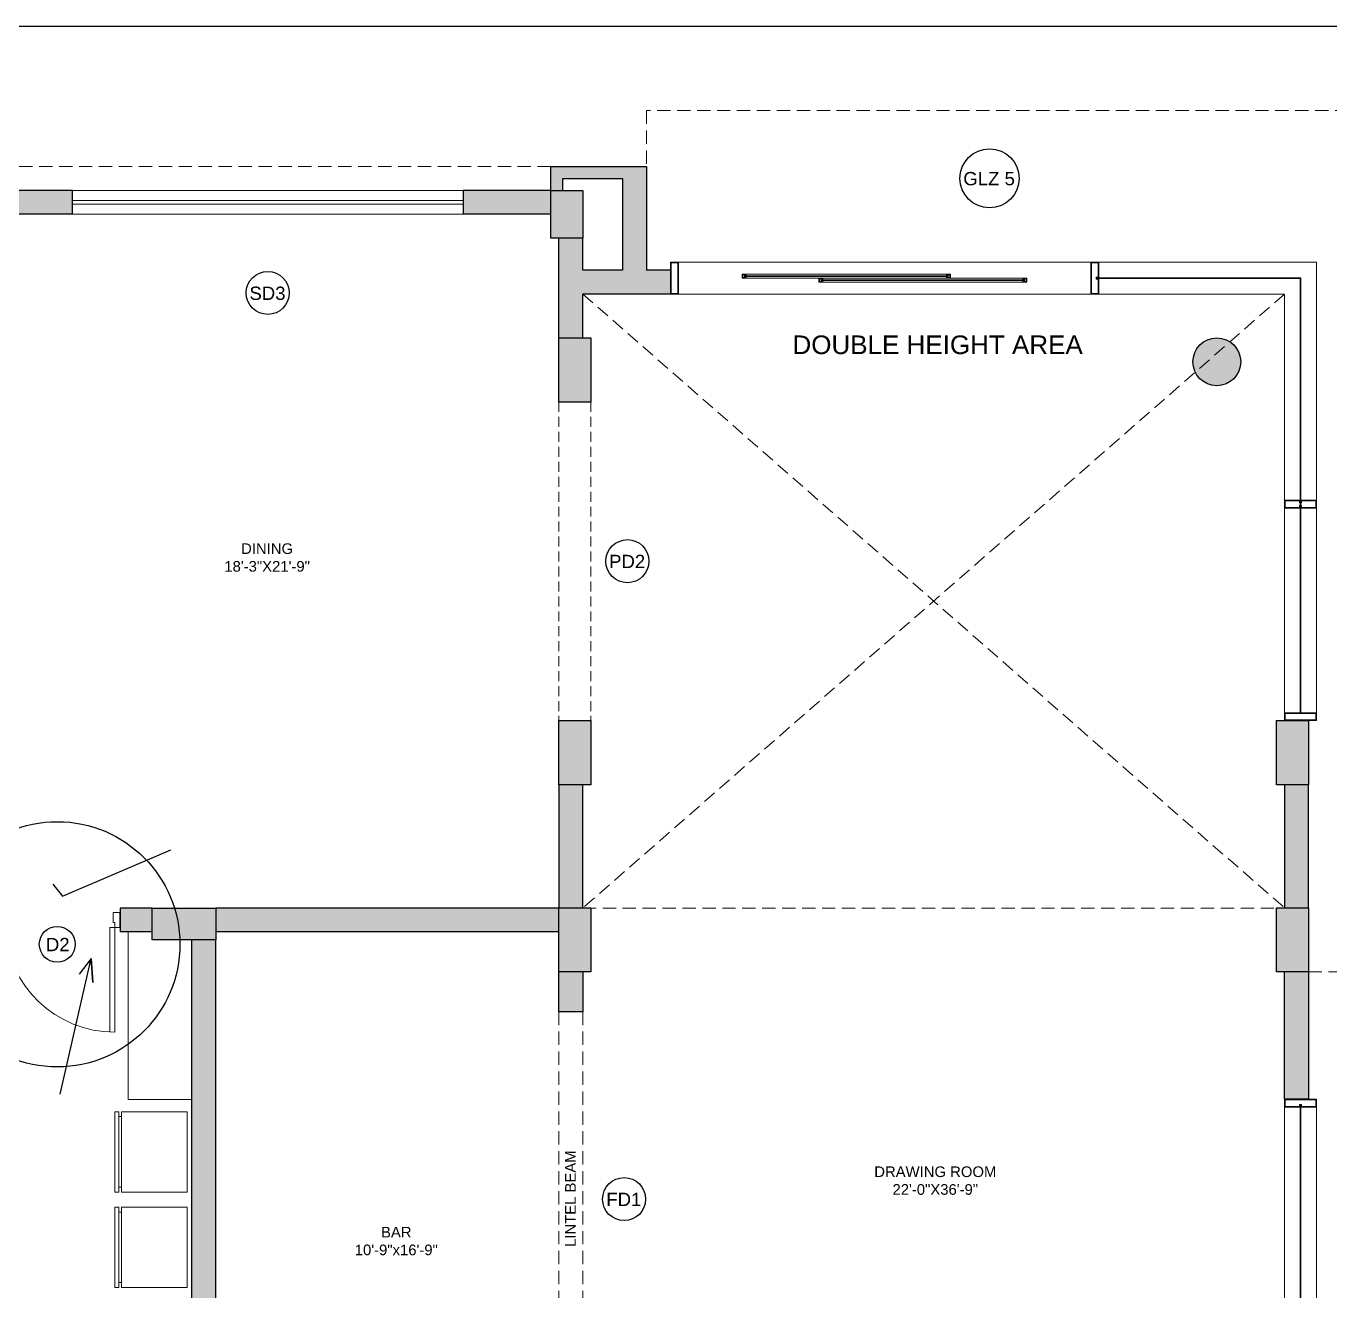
# Model space of a CAD drawing. Header units: inches. Extents: x 211391 to 214260, y -106888 to -102532.
# Drawn here: x 211811.8 to 212302.2, y -104044.1 to -103568.2 of the extents above; entities that cross this region are included whole.
import ezdxf

# ---------------------------------------------------------------- set-up
doc = ezdxf.new("R2010")
doc.units = ezdxf.units.IN
doc.header["$MEASUREMENT"] = 0
doc.linetypes.add('HIDDEN', pattern=[0.375, 0.25, -0.125])
doc.layers.get('0').update_dxf_attribs({"color": 4})
doc.layers.add('COLUMN', color=6, linetype='Continuous')
for name, color, linetype, lineweight in [('counter', 177, 'Continuous', 13), ('DIM', 1, 'Continuous', 9), ('DOOR', 2, 'Continuous', 9), ('FIXTURES', 8, 'Continuous', 9), ('GLASS', 4, 'Continuous', 18), ('HATCH', 251, 'Continuous', 13), ('HIDDEN', 8, 'Continuous', 13), ('m.s.', 250, 'Continuous', 13), ('PL RWP PIPE', 5, 'Continuous', 13), ('PROPOSED WALL', 6, 'Continuous', 25), ('TEXT', 3, 'Continuous', 9), ('TEXT 1', 3, 'Continuous', 15), ('WALL', 5, 'Continuous', 25), ('window', 1, 'Continuous', 18)]:
    doc.layers.add(name, color=color, linetype=linetype, lineweight=lineweight)
doc.styles.add('22', font='arial.ttf', dxfattribs={"height": 7})
doc.styles.add('STYLE1', font='arial.ttf', dxfattribs={"height": 8})
pattern_1 = [(45, (1349.89013, 1846.70774), (-0.08838834765, 0.08838834765), [])]

# ---------------------------------------------------------------- blocks, each defined once
blk = doc.blocks.new('erwe54')
at = {"layer": 'COLUMN', "ltscale": 20, "true_color": 0xe517e8}
h = blk.add_hatch(color=6, dxfattribs=at)
h.dxf.hatch_style = 1
h.paths.add_polyline_path([(205452.77, -115091.54), (205452.77, -115073.54), (205440.77, -115073.54), (205440.77, -115091.54)])
h = blk.add_hatch(color=6, dxfattribs=at)
h.dxf.hatch_style = 1
h.paths.add_polyline_path([(205443.77, -115138.04), (205443.77, -115138.04), (205443.77, -115129.04), (205455.77, -115129.04), (205455.77, -115153.16), (205443.77, -115153.16)])
h = blk.add_hatch(color=6, dxfattribs=at)
h.dxf.hatch_style = 1
edge = h.paths.add_edge_path()
edge.add_arc((205691.26, -115138.04), 9, 0, 360)
h = blk.add_hatch(color=6, dxfattribs=at)
h.dxf.hatch_style = 1
h.paths.add_polyline_path([(205443.77, -115282.04), (205443.77, -115282.04), (205443.77, -115273.04), (205455.77, -115273.04), (205455.77, -115297.15), (205443.77, -115297.15)])
h = blk.add_hatch(color=6, dxfattribs=at)
h.dxf.hatch_style = 1
h.paths.add_polyline_path([(205713.77, -115282.04), (205713.77, -115282.04), (205713.77, -115273.04), (205725.77, -115273.04), (205725.77, -115297.15), (205713.77, -115297.15)])
h = blk.add_hatch(color=6, dxfattribs=at)
h.dxf.hatch_style = 1
h.paths.add_polyline_path([(205290.77, -115355.54), (205314.77, -115355.54), (205314.77, -115343.54), (205290.77, -115343.54)])
h = blk.add_hatch(color=6, dxfattribs=at)
h.dxf.hatch_style = 1
h.paths.add_polyline_path([(205443.77, -115352.43), (205443.77, -115352.43), (205443.77, -115343.43), (205455.77, -115343.43), (205455.77, -115367.54), (205443.77, -115367.54)])
h = blk.add_hatch(color=6, dxfattribs=at)
h.dxf.hatch_style = 1
h.paths.add_polyline_path([(205713.77, -115352.43), (205713.77, -115352.43), (205713.77, -115343.43), (205725.77, -115343.43), (205725.77, -115367.54), (205713.77, -115367.54)])
at = {"layer": 'COLUMN', "ltscale": 20}
for points in [[(205452.77, -115073.54), (205452.77, -115091.54), (205440.77, -115091.54), (205440.77, -115073.54)], [(205314.77, -115355.54), (205290.77, -115355.54), (205290.77, -115343.54), (205314.77, -115343.54)]]:
    blk.add_lwpolyline(points, close=True, dxfattribs=at)
for points in [[(205443.77, -115138.04), (205443.77, -115138.04), (205443.77, -115129.04), (205455.77, -115129.04), (205455.77, -115153.16), (205443.77, -115153.16), (205443.77, -115138.04)], [(205443.77, -115282.04), (205443.77, -115282.04), (205443.77, -115273.04), (205455.77, -115273.04), (205455.77, -115297.15), (205443.77, -115297.15), (205443.77, -115282.04)], [(205713.77, -115282.04), (205713.77, -115282.04), (205713.77, -115273.04), (205725.77, -115273.04), (205725.77, -115297.15), (205713.77, -115297.15), (205713.77, -115282.04)], [(205443.77, -115352.43), (205443.77, -115352.43), (205443.77, -115343.43), (205455.77, -115343.43), (205455.77, -115367.54), (205443.77, -115367.54), (205443.77, -115352.43)], [(205713.77, -115352.43), (205713.77, -115352.43), (205713.77, -115343.43), (205725.77, -115343.43), (205725.77, -115367.54), (205713.77, -115367.54), (205713.77, -115352.43)]]:
    blk.add_lwpolyline(points, dxfattribs=at)
blk.add_circle((205691.27, -115138.04), 9, dxfattribs=at)
blk = doc.blocks.new('e57ik')
at = {"layer": 'm.s.', "ltscale": 15}
h = blk.add_hatch(dxfattribs=at)
h.set_pattern_fill('ANSI31', color=256)
h.set_pattern_definition([(45, (-434.42776, 41.17161), (-0.08838834765, 0.08838834765), [])])
h.paths.add_polyline_path([(210010.52, -105167.4), (210011.27, -105167.4), (210011.27, -105172.77), (210008.77, -105172.77), (210008.77, -105161.27), (210011.27, -105161.27), (210011.27, -105166.64), (210010.52, -105166.64)], flags=16)
h.paths.add_polyline_path([(210010.77, -105167.15), (210011.52, -105167.15), (210011.52, -105173.02), (210008.52, -105173.02), (210008.52, -105161.02), (210011.52, -105161.02), (210011.52, -105166.89), (210010.77, -105166.89)])
at = {"layer": 'm.s.', "ltscale": 2}
for points in [[(210010.77, -105167.15), (210011.52, -105167.15), (210011.52, -105173.02), (210008.52, -105173.02), (210008.52, -105161.02), (210011.52, -105161.02), (210011.52, -105166.89), (210010.77, -105166.89)], [(210010.52, -105167.4), (210011.27, -105167.4), (210011.27, -105172.77), (210008.77, -105172.77), (210008.77, -105161.27), (210011.27, -105161.27), (210011.27, -105166.64), (210010.52, -105166.64)]]:
    blk.add_lwpolyline(points, close=True, dxfattribs=at)
blk = doc.blocks.new('r68oul')
at = {"layer": 'GLASS', "ltscale": 15}
for p, q in [((209396.87, -105540.56), (209303.76, -105540.56)), ((209396.87, -105540.81), (209303.76, -105540.81))]:
    blk.add_line(p, q, dxfattribs=at)
at = {"layer": 'm.s.', "ltscale": 15}
for p, q in [((209303.76, -105534.69), (209396.87, -105534.69)), ((209396.87, -105546.69), (209303.76, -105546.69))]:
    blk.add_line(p, q, dxfattribs=at)
at = {"layer": 'DIM'}
blk.add_blockref('e57ik', (-707.76, -373.66), dxfattribs=at)
at = {"layer": 'DIM', "xscale": -1}
blk.add_blockref('e57ik', (419408.39, -373.66), dxfattribs=at)
blk = doc.blocks.new('67oul')
at = {"layer": 'm.s.', "ltscale": 15}
h = blk.add_hatch(dxfattribs=at)
h.set_pattern_fill('ANSI31', color=256)
h.set_pattern_definition([(45, (1613.19468, 1545.15225), (-0.08838834765, 0.08838834765), [])])
h.paths.add_polyline_path([(212058.89, -103663.42), (212058.89, -103668.79), (212056.39, -103668.79), (212056.39, -103657.29), (212058.89, -103657.29), (212058.89, -103662.66)], flags=16)
h.paths.add_polyline_path([(212059.14, -103663.17), (212059.14, -103669.04), (212056.14, -103669.04), (212056.14, -103657.04), (212059.14, -103657.04), (212059.14, -103662.91)])
at = {"layer": 'm.s.', "ltscale": 2}
for points in [[(212059.14, -103657.04), (212059.14, -103669.04), (212056.14, -103669.04), (212056.14, -103657.04)], [(212058.89, -103657.29), (212058.89, -103668.79), (212056.39, -103668.79), (212056.39, -103657.29)]]:
    blk.add_lwpolyline(points, close=True, dxfattribs=at)
blk = doc.blocks.new('65uj')
at = {"layer": 'm.s.', "ltscale": 15}
h = blk.add_hatch(dxfattribs=at)
h.set_pattern_fill('ANSI31', color=256)
h.set_pattern_definition([(45, (0, 0), (-0.08838834765, 0.08838834765), [])])
h.paths.add_polyline_path([(212095.71, -103664.64), (212095.71, -103664.76), (212094.71, -103664.76), (212094.71, -103663.76), (212095.71, -103663.76), (212095.71, -103663.89), (212095.34, -103663.89), (212095.34, -103664.64)], flags=16)
h.paths.add_polyline_path([(212095.58, -103664.13), (212095.96, -103664.13), (212095.96, -103663.51), (212094.46, -103663.51), (212094.46, -103665.01), (212095.96, -103665.01), (212095.96, -103664.39), (212095.58, -103664.39)])
at = {"layer": 'm.s.', "ltscale": 2}
for points in [[(212095.58, -103664.13), (212095.96, -103664.13), (212095.96, -103663.51), (212094.46, -103663.51), (212094.46, -103665.01), (212095.96, -103665.01), (212095.96, -103664.39), (212095.58, -103664.39)], [(212095.71, -103664.64), (212095.71, -103664.76), (212094.71, -103664.76), (212094.71, -103663.76), (212095.71, -103663.76), (212095.71, -103663.89), (212095.34, -103663.89), (212095.34, -103664.64)]]:
    blk.add_lwpolyline(points, close=True, dxfattribs=at)
blk = doc.blocks.new('8ol.')
at = {"layer": 'm.s.', "ltscale": 15}
h = blk.add_hatch(dxfattribs=at)
h.set_pattern_fill('ANSI31', color=256)
h.set_pattern_definition(pattern_1)
h.paths.add_polyline_path([(212126.29, -103622.81), (212127.04, -103622.81), (212127.04, -103623.07), (212126.29, -103623.07), (212126.29, -103628.94), (212129.29, -103628.94), (212129.29, -103623.07), (212128.54, -103623.07), (212128.54, -103622.81), (212129.29, -103622.81), (212129.29, -103616.94), (212126.29, -103616.94)])
h.paths.add_polyline_path([(212126.54, -103622.81), (212127.04, -103622.81), (212127.04, -103623.07), (212126.54, -103623.07), (212126.54, -103628.69), (212129.04, -103628.69), (212129.04, -103623.32), (212128.29, -103623.32), (212128.29, -103622.56), (212129.04, -103622.56), (212129.04, -103617.19), (212126.54, -103617.19)])
h = blk.add_hatch(dxfattribs=at)
h.set_pattern_fill('ANSI31', color=256)
h.set_pattern_definition(pattern_1)
h.paths.add_polyline_path([(212127.29, -103622.56), (212126.54, -103622.56), (212126.54, -103622.81), (212127.04, -103622.81), (212127.04, -103623.07), (212126.54, -103623.07), (212126.54, -103623.32), (212127.29, -103623.32)])
at = {"layer": 'm.s.', "ltscale": 2}
blk.add_lwpolyline([(212126.29, -103622.81), (212126.29, -103616.94), (212129.29, -103616.94), (212129.29, -103622.81), (212128.54, -103622.81), (212128.54, -103623.07), (212129.29, -103623.07), (212129.29, -103628.94), (212126.29, -103628.94), (212126.29, -103623.07), (212127.04, -103623.07), (212127.04, -103622.81), (212126.29, -103622.81)], dxfattribs=at)
blk.add_lwpolyline([(212126.54, -103622.56), (212126.54, -103617.19), (212129.04, -103617.19), (212129.04, -103622.56), (212128.29, -103622.56), (212128.29, -103623.32), (212129.04, -103623.32), (212129.04, -103628.69), (212126.54, -103628.69), (212126.54, -103623.32), (212127.29, -103623.32), (212127.29, -103622.56)], close=True, dxfattribs=at)
blk = doc.blocks.new('57i')
at = {"layer": 'GLASS', "ltscale": 15}
for p, q in [((212082.69, -103662.16), (212157.98, -103662.16)), ((212157.98, -103662.42), (212082.69, -103662.42)), ((212111.48, -103663.66), (212186.77, -103663.66)), ((212186.77, -103663.92), (212111.48, -103663.92)), ((212291.06, -103746.54), (212291.06, -103749.54)), ((212291.06, -103826.54), (212291.06, -103749.54)), ((212291.32, -103746.54), (212291.32, -103749.54)), ((212291.32, -103826.54), (212291.32, -103749.54))]:
    blk.add_line(p, q, dxfattribs=at)
for points in [[(212291.32, -103746.54), (212291.32, -103662.91), (212215.27, -103662.91)], [(212291.06, -103746.54), (212291.06, -103663.17), (212215.27, -103663.17)]]:
    blk.add_lwpolyline(points, dxfattribs=at)
at = {"layer": 'm.s.', "ltscale": 15}
for p, q in [((212212.27, -103657.04), (212057.19, -103657.04)), ((212082.69, -103661.54), (212157.98, -103661.54)), ((212157.98, -103663.04), (212082.69, -103663.04)), ((212111.48, -103663.04), (212186.77, -103663.04)), ((212186.77, -103664.54), (212111.48, -103664.54)), ((212057.19, -103669.04), (212212.27, -103669.04)), ((212285.19, -103826.99), (212285.19, -103749.54)), ((212297.19, -103826.97), (212297.19, -103749.54))]:
    blk.add_line(p, q, dxfattribs=at)
for points in [[(212297.19, -103746.54), (212297.19, -103657.04), (212215.27, -103657.04)], [(212285.19, -103746.54), (212285.19, -103669.04), (212215.27, -103669.04)]]:
    blk.add_lwpolyline(points, dxfattribs=at)
at = {"layer": 'DIM'}
blk.add_blockref('67oul', (-1.95, 0), dxfattribs=at)
at = {"layer": 'DIM', "xscale": -1}
for name, p, rotation in [('e57ik', (2203.76, -208830.06), 180), ('65uj', (-13.27, -207326.55), 180), ('65uj', (15.52, -207328.05), 180), ('8ol.', (315914.13, -315875.83), 270)]:
    blk.add_blockref(name, p, dxfattribs=dict(at, rotation=rotation))
at = {"layer": 'DIM'}
for name, p, rotation in [('65uj', (424253.94, -207326.55), 180), ('65uj', (424282.73, -207328.05), 180), ('67oul', (108628.15, -315885.68), 90)]:
    blk.add_blockref(name, p, dxfattribs=dict(at, rotation=rotation))
blk = doc.blocks.new('*U5')
at = {"layer": 'DOOR'}
for points in [[(1.5, -4.54), (1.5, -3.04), (2, -3.04), (2, -0.04), (0, -0.04), (0, -4.54)], [(34.5, -4.54), (34.5, -3.04), (34, -3.04), (34, -0.04), (36, -0.04), (36, -4.54)]]:
    blk.add_lwpolyline(points, close=True, dxfattribs=at)
blk.add_lwpolyline([(34.5, -4.54, -0.400224), (1.5, -36.04), (1.5, -4.54), (3, -4.54), (3, -36.01)], format="xyb", dxfattribs=at)

msp = doc.modelspace()

# ---------------------------------------------------------------- hatches: boundary and pattern name
at = {"layer": 'Defpoints', "ltscale": 15, "true_color": 0xffffff, "transparency": 33554559}
h = msp.add_hatch(color=7, dxfattribs=at)
h.dxf.hatch_style = 1
h.paths.add_polyline_path([(212021.19, -103924.04), (212012.19, -103924.04), (212012.19, -103939.04), (212021.19, -103939.04)])
at = {"layer": 'HATCH', "ltscale": 15}
h = msp.add_hatch(color=256, dxfattribs=at)
h.dxf.hatch_style = 1
h.paths.add_polyline_path([(212054.19, -103660.04), (212045.19, -103660.04), (212045.19, -103621.04), (212009.19, -103621.04), (212009.19, -103630.04), (212013.69, -103630.04), (212013.69, -103625.54), (212036.19, -103625.54), (212036.19, -103660.04), (212021.19, -103660.04), (212021.19, -103648.04), (212012.19, -103648.04), (212012.19, -103685.54), (212021.19, -103685.54), (212021.19, -103669.04), (212054.19, -103669.04)])
h = msp.add_hatch(color=256, dxfattribs=at)
h.dxf.hatch_style = 1
h.paths.add_polyline_path([(211829.19, -103630.04), (211796.19, -103630.04), (211796.19, -103639.04), (211829.19, -103639.04)])
h = msp.add_hatch(color=256, dxfattribs=at)
h.dxf.hatch_style = 1
h.paths.add_polyline_path([(212009.19, -103630.04), (211976.19, -103630.04), (211976.19, -103639.04), (212009.19, -103639.04)])
h = msp.add_hatch(color=256, dxfattribs=at)
h.dxf.hatch_style = 1
h.paths.add_polyline_path([(212021.19, -103853.65), (212012.19, -103853.65), (212012.19, -103899.93), (212021.19, -103899.93)])
at = {"layer": 'HATCH', "ltscale": 15, "transparency": 33554559}
h = msp.add_hatch(color=8, dxfattribs=at)
h.dxf.hatch_style = 1
h.paths.add_polyline_path([(212294.19, -103853.65), (212285.19, -103853.65), (212285.19, -103899.93), (212294.19, -103899.93)])
at = {"layer": 'HATCH', "ltscale": 15}
h = msp.add_hatch(color=256, dxfattribs=at)
h.dxf.hatch_style = 1
h.paths.add_polyline_path([(211859.19, -103900.04), (211847.19, -103900.04), (211847.19, -103909.04), (211859.19, -103909.04)])
h = msp.add_hatch(color=256, dxfattribs=at)
h.dxf.hatch_style = 1
h.paths.add_polyline_path([(212012.19, -103900.04), (211883.19, -103900.04), (211883.19, -103909.04), (212012.19, -103909.04)])
h = msp.add_hatch(color=256, dxfattribs=at)
h.dxf.hatch_style = 1
h.paths.add_polyline_path([(211883.19, -103912.04), (211874.19, -103912.04), (211874.19, -104107.04), (211883.19, -104107.04)])
h = msp.add_hatch(color=256, dxfattribs=at)
h.dxf.hatch_style = 1
h.paths.add_polyline_path([(212294.19, -103924.04), (212285.19, -103924.04), (212285.19, -103971.93), (212294.19, -103971.93)])

# ---------------------------------------------------------------- linework, layer by layer
at = {"ltscale": 15}
msp.add_lwpolyline([(211468.75, -103568.22), (212726.55, -103568.22), (212726.55, -105030.12), (211468.75, -105030.12)], close=True, dxfattribs=at)
at = {"layer": 'counter', "ltscale": 20}
for q in [(211850.19, -103909.04), (211874.19, -103972.04)]:
    msp.add_line((211850.19, -103972.04), q, dxfattribs=at)
at = {"layer": 'Defpoints', "ltscale": 15}
for points in [[(211821.86, -103891.06), (211825.51, -103895.56), (211866.26, -103878.15)], [(211824.61, -103970.05), (211836.22, -103918.98), (211836.86, -103928), (211836.22, -103918.98), (211831.69, -103924.93)]]:
    msp.add_lwpolyline(points, dxfattribs=at)
at = {"layer": 'Defpoints', "ltscale": 20}
msp.add_lwpolyline([(212021.19, -103924.04), (212021.19, -103939.04), (212012.19, -103939.04), (212012.19, -103924.04)], dxfattribs=at)
at = {"layer": 'Defpoints'}
for centre, radius in [((212174.19, -103625.52), 11.12), ((212037.97, -103769.54), 8.1), ((211823.52, -103913.68), 6.76), ((212036.74, -104009.54), 8.1)]:
    msp.add_circle(centre, radius, dxfattribs=at)
at = {"layer": 'Defpoints', "ltscale": 15}
for centre, radius in [((211902.69, -103668.61), 8.1), ((211823.52, -103913.68), 46.13)]:
    msp.add_circle(centre, radius, dxfattribs=at)
at = {"layer": 'FIXTURES'}
for p, q in [((211846.65, -103978.48), (211847.73, -103978.48)), ((211846.65, -104005.05), (211847.73, -104005.05)), ((211846.65, -104014.4), (211847.73, -104014.4)), ((211846.65, -104040.96), (211847.73, -104040.96))]:
    msp.add_line(p, q, dxfattribs=at)
for points in [[(211846.65, -103976.65), (211845.2, -103976.65), (211845.2, -104006.88), (211846.65, -104006.88)], [(211872.33, -104006.88), (211847.73, -104006.88), (211847.73, -103976.65), (211872.33, -103976.65)], [(211846.65, -104012.57), (211845.2, -104012.57), (211845.2, -104042.79), (211846.65, -104042.79)], [(211872.33, -104042.79), (211847.73, -104042.79), (211847.73, -104012.57), (211872.33, -104012.57)]]:
    msp.add_lwpolyline(points, close=True, dxfattribs=at)
at = {"layer": 'HATCH', "linetype": 'HIDDEN', "ltscale": 15}
for p, q in [((212012.19, -103709.66), (212012.19, -103829.54)), ((212024.19, -103709.66), (212024.19, -103829.54))]:
    msp.add_line(p, q, dxfattribs=at)
at = {"layer": 'HIDDEN', "linetype": 'HIDDEN', "ltscale": 20}
for p, q in [((212021.19, -103669.04), (212285.19, -103900.04)), ((212285.19, -103669.04), (212021.19, -103900.04)), ((212021.19, -103900.04), (212285.19, -103900.04)), ((212012.19, -103924.04), (212012.19, -104101.04)), ((212021.19, -103924.04), (212021.19, -104101.04))]:
    msp.add_line(p, q, dxfattribs=at)
msp.add_lwpolyline([(212294.19, -103924.04), (212354.19, -103924.04), (212354.19, -103600.04), (212045.19, -103600.04), (212045.19, -103621.04)], dxfattribs=at)
at = {"layer": 'PL RWP PIPE', "ltscale": 25}
for p, q in [((212285.19, -103853.65), (212285.19, -103899.93)), ((212294.19, -103853.65), (212294.19, -103899.93)), ((212294.19, -103971.93), (212285.19, -103971.93))]:
    msp.add_line(p, q, dxfattribs=at)
at = {"layer": 'PROPOSED WALL', "ltscale": 15}
msp.add_lwpolyline([(212294.19, -103899.93), (212294.19, -103853.65), (212285.19, -103853.65), (212285.19, -103899.93)], dxfattribs=at)
at = {"layer": 'WALL', "ltscale": 20}
for p, q in [((212009.19, -103630.04), (212009.19, -103621.04)), ((212009.19, -103621.04), (212045.19, -103621.04)), ((212045.19, -103621.04), (212045.19, -103660.04)), ((212013.69, -103630.04), (212013.69, -103625.54)), ((212013.69, -103625.54), (212036.19, -103625.54)), ((212036.19, -103625.54), (212036.19, -103660.04)), ((211829.19, -103630.04), (211796.19, -103630.04)), ((211829.19, -103639.04), (211829.19, -103630.04)), ((211976.19, -103630.04), (211976.19, -103639.04)), ((212009.19, -103630.04), (211976.19, -103630.04)), ((211829.19, -103639.04), (211796.19, -103639.04)), ((212009.19, -103639.04), (211976.19, -103639.04)), ((212012.19, -103685.54), (212012.19, -103648.04)), ((212021.19, -103660.04), (212021.19, -103648.04)), ((212036.19, -103660.04), (212021.19, -103660.04)), ((212054.19, -103660.04), (212045.19, -103660.04)), ((212054.19, -103660.04), (212054.19, -103669.04)), ((212054.19, -103669.04), (212021.19, -103669.04)), ((212021.19, -103685.54), (212021.19, -103669.04)), ((212012.19, -103853.65), (212012.19, -103900.04)), ((212021.19, -103900.04), (212021.19, -103853.65)), ((211859.19, -103900.04), (211847.19, -103900.04)), ((211847.19, -103900.04), (211847.19, -103909.04)), ((212012.19, -103900.04), (211883.19, -103900.04)), ((211859.19, -103909.04), (211847.19, -103909.04)), ((211874.19, -104107.04), (211874.19, -103912.04)), ((212012.19, -103909.04), (211883.19, -103909.04)), ((211883.19, -104107.04), (211883.19, -103912.04))]:
    msp.add_line(p, q, dxfattribs=at)
at = {"layer": 'WALL'}
for p, q in [((212285.19, -103971.93), (212285.19, -103924.04)), ((212294.19, -103924.04), (212294.19, -103971.93)), ((212294.19, -103971.93), (212285.19, -103971.93))]:
    msp.add_line(p, q, dxfattribs=at)
at = {"layer": 'window', "linetype": 'HIDDEN', "ltscale": 20}
msp.add_line((212009.19, -103621.04), (211796.19, -103621.04), dxfattribs=at)
at = {"layer": 'window', "ltscale": 20}
for p, q in [((211829.19, -103630.04), (211976.19, -103630.04)), ((211829.19, -103633.86), (211976.19, -103633.86)), ((211976.19, -103635.22), (211829.19, -103635.22)), ((211976.19, -103639.04), (211829.19, -103639.04))]:
    msp.add_line(p, q, dxfattribs=at)

# ---------------------------------------------------------------- block references
at = {"layer": 'DOOR', "ltscale": 5, "xscale": -1.25, "yscale": 1.25, "zscale": 1.25}
msp.add_blockref('*U5', (211846.99, -103901.68), dxfattribs=at)
at = {"layer": 'TEXT 1'}
msp.add_blockref('erwe54', (6568.42, 11443.5), dxfattribs=at)
at = {"layer": 'WALL'}
msp.add_blockref('57i', (0, 0), dxfattribs=at)
at = {"layer": 'WALL', "rotation": 90}
msp.add_blockref('r68oul', (106750.5, -313371.8), dxfattribs=at)

# ---------------------------------------------------------------- texts
at = {"layer": 'Defpoints', "style": 'STYLE1'}
msp.add_text('SD3', height=5, dxfattribs=at).set_placement((211895.79, -103671.25))
at = {"layer": 'Defpoints', "char_height": 5, "attachment_point": 3, "style": 'STYLE1'}
for s, width, heights, insert in [('\\A1;\\pxqc;GLZ 5', 21.8376, [-5.17], (212184.95, -103623.12)), ('\\A1;\\pxqc;PD2', 8.2379, [-5.02], (212041.99, -103767.14)), ('\\A1;\\pxqc;D2', 8.2379, [-5.02], (211827.82, -103911.27)), ('\\A1;\\pxqc;FD1', 8.2379, [-5.02], (212040.75, -104007.14))]:
    msp.add_mtext_dynamic_manual_height_columns(s, width=width, gutter_width=70, heights=heights, dxfattribs=dict(at, insert=insert))
at = {"layer": 'Defpoints', "ltscale": 10, "insert": (212014.55, -103958.37), "char_height": 4, "attachment_point": 3, "rotation": 90, "style": 'STYLE1'}
msp.add_mtext_dynamic_manual_height_columns('\\A1;\\pxqc;LINTEL BEAM', width=101.9942, gutter_width=35, heights=[5.68], dxfattribs=at)
at = {"layer": 'TEXT', "insert": (212097.38, -103684.62), "char_height": 7, "attachment_point": 1, "style": '22'}
msp.add_mtext_dynamic_manual_height_columns('\\A1;\\pxqc;DOUBLE HEIGHT AREA', width=114.5863, gutter_width=35, heights=[-7.24], dxfattribs=at)
at = {"layer": 'TEXT', "ltscale": 10, "char_height": 4, "attachment_point": 3, "style": 'STYLE1'}
for s, width, heights, insert in [('\\pxqc;DINING\\P18\'-3"X21\'-9"', 86.4026, [-10.82], (211945.65, -103762.82)), ('\\pxqc;DRAWING ROOM\\P22\'-0"X36\'-9"', 114.5863, [-10.82], (212211.09, -103997.24)), ('\\A1;\\pxqc;BAR\\P\\pt16;10\'-9"x16\'-9"', 101.9942, [-10.75], (212002.04, -104019.98))]:
    msp.add_mtext_dynamic_manual_height_columns(s, width=width, gutter_width=35, heights=heights, dxfattribs=dict(at, insert=insert))

doc.saveas('drawing.dxf')
